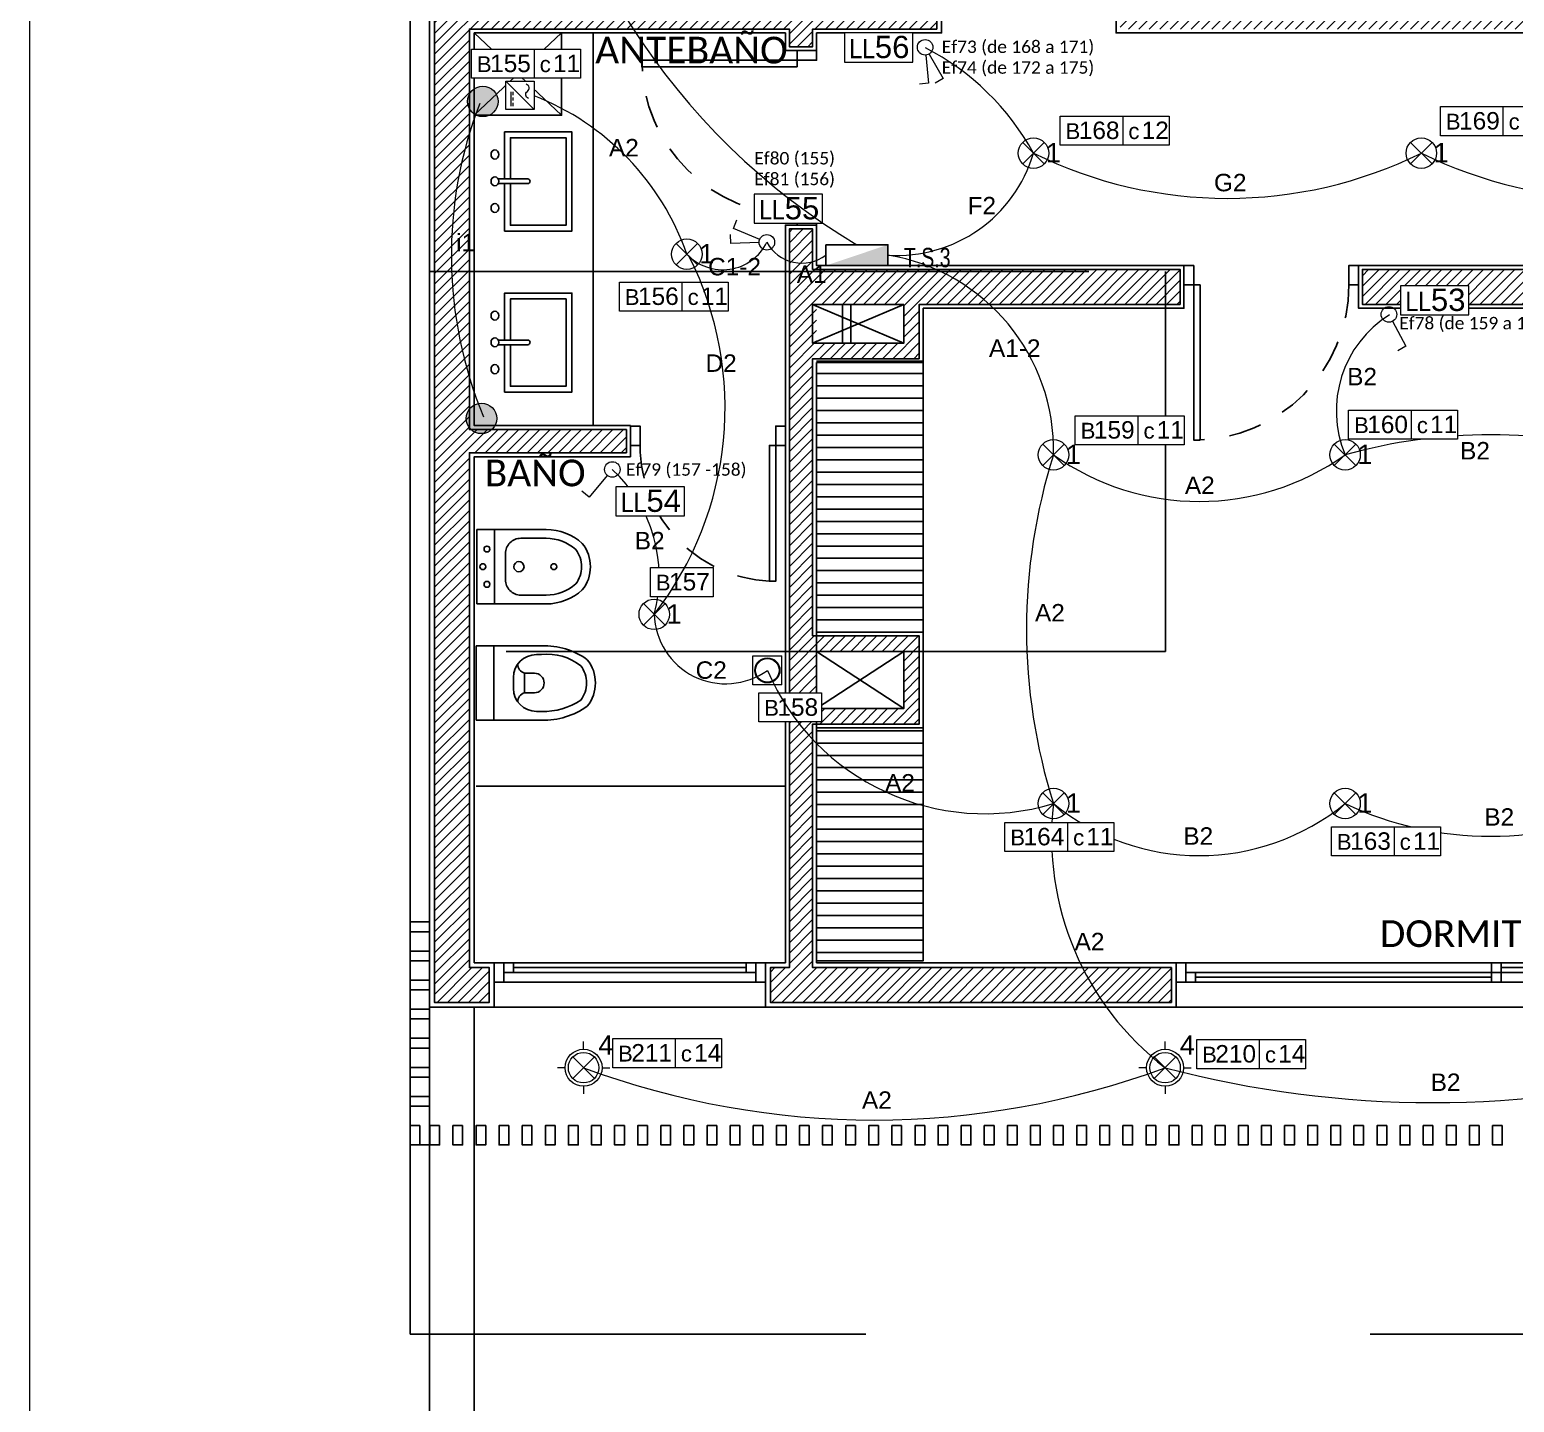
# Model space of a CAD drawing. Header units: millimetres. Extents: x 430 to 1353, y -204 to 152.
# Drawn here: x 686.67 to 694.33, y -59.63 to -52.55 of the extents above; entities that cross this region are included whole.
import ezdxf
from ezdxf.enums import TextEntityAlignment as Align

# ---------------------------------------------------------------- set-up
doc = ezdxf.new("R2010")
doc.units = ezdxf.units.MM
doc.linetypes.add('DASHED', pattern=[0.3, 0.17, -0.13])
doc.layers.get('0').update_dxf_attribs({"color": 250})
for name, color, linetype in [('AN - Texto 1-25', 252, 'Continuous'), ('AR - Carpinteria', 252, 'Continuous'), ('AR - Equipamiento Fijo', 252, 'Continuous'), ('AR - Ht', 252, 'Continuous'), ('AR - Proyeccion', 252, 'DASHED'), ('AR - Vista 05', 252, 'Continuous'), ('AR - Vista 1', 252, 'Continuous'), ('AR - Vista 4', 252, 'Continuous'), ('AR_Vista 1', 252, 'Continuous'), ('IE - Boca', 252, 'Continuous'), ('ND- ESPACIOS', 253, 'Continuous')]:
    doc.layers.add(name, color=color, linetype=linetype)
for name, color, linetype, lineweight in [('ND-Apliques', 1, 'Continuous', 15), ('ND-GLOBAL_Notas', 252, 'Continuous', 9), ('ND-IUG- Cable led', 1, 'Continuous', 13), ('ND-IUG-C11', 93, 'Continuous', 13), ('ND-IUG-C12', 40, 'Continuous', 13), ('ND-IUG-C14', 42, 'Continuous', 13), ('ND-LL_Num', 7, 'Continuous', 9), ('ND-Llaves', 92, 'Continuous', 9), ('ND-TABLEROS', 1, 'Continuous', 9), ('ND-texto', 251, 'Continuous', 15)]:
    doc.layers.add(name, color=color, linetype=linetype, lineweight=lineweight)
doc.styles.add('1', font='arial.ttf')
doc.styles.add('1.50 txt especificaciones', font='tahoma.ttf', dxfattribs={"height": 0.075})
doc.styles.add('50-TXT', font='GOTHIC.TTF', dxfattribs={"width": 0.75, "height": 0.1})
doc.styles.add('Arial', font='arial.ttf')
doc.styles.add('IMPLANTACION', font='arial.ttf', dxfattribs={"height": 0.3})
doc.styles.get("Standard").update_dxf_attribs({"font": 'arial.ttf'})

# ---------------------------------------------------------------- blocks, each defined once
blk = doc.blocks.new('Aplique_ext_caja 7x7')
for p, q in [((-0.0556, 0.0556), (0.0556, -0.0556)), ((-0.0556, -0.0556), (0.0556, 0.0556))]:
    blk.add_line(p, q)
blk.add_circle((0, 0), 0.0786)
blk = doc.blocks.new('*U472')
blk.add_blockref('Aplique_ext_caja 7x7', (0, 0))
at = {"insert": (0.0634, 0.0523), "char_height": 0.1, "attachment_point": 1, "style": 'IMPLANTACION'}
blk.add_mtext_dynamic_manual_height_columns('1', width=0.080108, gutter_width=0.5582, heights=[0], dxfattribs=at)
blk = doc.blocks.new('*U474')
blk.add_blockref('Aplique_ext_caja 7x7', (0, 0))
at = {"insert": (0.0634, 0.0523), "char_height": 0.1, "attachment_point": 1, "style": 'IMPLANTACION'}
blk.add_mtext_dynamic_manual_height_columns('1', width=0.080108, gutter_width=0.5582, heights=[0], dxfattribs=at)
blk = doc.blocks.new('*U483')
blk.add_blockref('Aplique_ext_caja 7x7', (0, 0))
at = {"insert": (0.0634, 0.0523), "char_height": 0.1, "attachment_point": 1, "style": 'IMPLANTACION'}
blk.add_mtext_dynamic_manual_height_columns('1', width=0.080108, gutter_width=0.5582, heights=[0], dxfattribs=at)
blk = doc.blocks.new('*U484')
blk.add_blockref('Aplique_ext_caja 7x7', (0, 0))
at = {"insert": (0.0634, 0.0523), "char_height": 0.1, "attachment_point": 1, "style": 'IMPLANTACION'}
blk.add_mtext_dynamic_manual_height_columns('1', width=0.080108, gutter_width=0.5582, heights=[0], dxfattribs=at)
blk = doc.blocks.new('*U450')
blk.add_blockref('Aplique_ext_caja 7x7', (0, 0))
at = {"insert": (0.0634, 0.0523), "char_height": 0.1, "attachment_point": 1, "style": 'IMPLANTACION'}
blk.add_mtext_dynamic_manual_height_columns('1', width=0.080108, gutter_width=0.5582, heights=[0], dxfattribs=at)
blk = doc.blocks.new('*U451')
blk.add_blockref('Aplique_ext_caja 7x7', (0, 0))
at = {"insert": (0.0634, 0.0523), "char_height": 0.1, "attachment_point": 1, "style": 'IMPLANTACION'}
blk.add_mtext_dynamic_manual_height_columns('1', width=0.080108, gutter_width=0.5582, heights=[0], dxfattribs=at)
blk = doc.blocks.new('Llave_1_punto')
blk.add_lwpolyline([(0.0166, 0.1064), (0.0773, 0.2395), (0.1208, 0.2197)])
blk.add_circle((0, 0.07), 0.04)
blk = doc.blocks.new('*U403')
blk.add_blockref('Aplique_ext_caja 7x7', (0, 0))
at = {"insert": (0.0634, 0.0523), "char_height": 0.1, "attachment_point": 1, "style": 'IMPLANTACION'}
blk.add_mtext_dynamic_manual_height_columns('1', width=0.080108, gutter_width=0.5582, heights=[0], dxfattribs=at)
blk = doc.blocks.new('*U405')
blk.add_blockref('Aplique_ext_caja 7x7', (0, 0))
at = {"insert": (0.0634, 0.0523), "char_height": 0.1, "attachment_point": 1, "style": 'IMPLANTACION'}
blk.add_mtext_dynamic_manual_height_columns('1', width=0.080108, gutter_width=0.5582, heights=[0], dxfattribs=at)
blk = doc.blocks.new('Apl_piso_al_cielo')
h = blk.add_hatch(color=256)
h.dxf.hatch_style = 1
h.paths.add_polyline_path([(499.2639, 165.2587, 1), (499.1066, 165.2587, 1)])
blk.add_circle((499.1853, 165.2587), 0.0786)
blk = doc.blocks.new('Fuente')
blk.add_wipeout([(0, 0.201), (0.201, 0.201), (0.201, 0), (0, 0)])
at = {"lineweight": 9}
for p, q in [((0, 0), (0.201, 0.201)), ((0.076, 0.049), (0.099, 0.049)), ((0.076, 0.035), (0.179, 0.035)), ((0.116, 0.049), (0.139, 0.049)), ((0.155, 0.049), (0.179, 0.049))]:
    blk.add_line(p, q, dxfattribs=at)
blk.add_lwpolyline([(0, 0.201), (0.201, 0.201), (0.201, 0), (0, 0)], close=True, dxfattribs=at)
blk.add_lwpolyline([(0.123, 0.161, -0.62928), (0.073, 0.153, 0.691702), (0.023, 0.144)], format="xyb", dxfattribs=at)
blk = doc.blocks.new('Extracttor_de_aire')
for p, q in [((0, 0), (0, 0.15)), ((0, 0.15), (0.15, 0.15)), ((0.15, 0), (0.15, 0.15)), ((0.15, 0), (0, 0))]:
    blk.add_line(p, q)
for radius in [0.0649, 0.0607]:
    blk.add_circle((0.075, 0.075), radius)
blk = doc.blocks.new('N_Boca')
at = {"ltscale": 0.5}
blk.add_wipeout([(0, 0.15), (0.324, 0.15), (0.324, 0), (0, 0)], dxfattribs=at)
blk.add_lwpolyline([(0, 0.15), (0.324, 0.15), (0.324, 0), (0, 0)], close=True, dxfattribs=at)
at = {"ltscale": 0.5, "insert": (0.0277, 0.1135), "char_height": 0.0816, "attachment_point": 1, "style": '1'}
blk.add_mtext_dynamic_manual_height_columns('B', width=0.06653, gutter_width=2.041, heights=[0], dxfattribs=at)
at = {"ltscale": 0.5, "style": '1'}
blk.add_attdef('BOCA', (0.0961, 0.0319), '', height=0.09, dxfattribs=at)
blk = doc.blocks.new('Llave_2_puntos')
for points in [[(0, 0.11), (0, 0.2563), (0.0478, 0.2563)], [(0.0166, 0.1064), (0.0773, 0.2395), (0.1208, 0.2197)]]:
    blk.add_lwpolyline(points)
blk.add_circle((0, 0.07), 0.04)
blk = doc.blocks.new('N_Llave')
at = {"ltscale": 0.5}
blk.add_wipeout([(0, 0), (0.3527, 0), (0.3527, 0.15), (0, 0.15)], dxfattribs=at)
blk.add_wipeout([(0, 0), (0.3527, 0), (0.3527, 0.15), (0, 0.15)], dxfattribs=at)
blk.add_lwpolyline([(0, 0), (0.3527, 0), (0.3527, 0.15), (0, 0.15)], close=True, dxfattribs=at)
at = {"ltscale": 0.5, "insert": (0.0235, 0.0196), "char_height": 0.1, "attachment_point": 7, "style": '1.50 txt especificaciones'}
blk.add_mtext_dynamic_manual_height_columns('LL', width=0.024788, gutter_width=0.2779, heights=[0], dxfattribs=at)
at = {"ltscale": 0.5, "style": '1'}
blk.add_attdef('00', text='', height=1, dxfattribs=at).set_placement((0.1573, 0.0205), (0.3358, 0.0205), align=Align.ALIGNED)
blk = doc.blocks.new('BIDE2-VS')
for p, q in [((-0.19, 0), (0.19, 0)), ((-0.19, -0.3541), (-0.19, 0)), ((0.19, -0.3541), (0.19, 0)), ((-0.19, -0.09), (0, -0.09)), ((-0.0669, -0.146), (0, -0.146)), ((0.19, -0.09), (0, -0.09)), ((0.0669, -0.146), (0, -0.146)), ((-0.145, -0.3541), (-0.145, -0.2242)), ((0.145, -0.3541), (0.145, -0.2242)), ((-0.145, -0.3541), (-0.145, -0.3273))]:
    blk.add_line(p, q)
for centre, radius in [((-0.09, -0.0515), 0.015), ((0.09, -0.0515), 0.015), ((0, -0.215), 0.026)]:
    blk.add_circle(centre, radius)
for centre, radius, start, end in [((0, -0.0302), 0.015, 90, 270), ((0, -0.0302), 0.015, 270, 90), ((-0.0669, -0.2242), 0.0781, 89.99997, 179.99998), ((0.0669, -0.2242), 0.0781, 0.00002, 90.00003), ((0.0839, -0.3541), 0.2739, 179.99999, 222.22556), ((0.0839, -0.3541), 0.2289, 179.99999, 221.31589), ((0, -0.3927), 0.015, 90, 270), ((0, -0.3927), 0.015, 270, 90), ((-0.0839, -0.3541), 0.2289, 318.68411, 0.00001), ((-0.0839, -0.3541), 0.2739, 317.77444, 0.00001), ((0, -0.39), 0.145, 232.61896, 270), ((0, -0.39), 0.145, 270, 307.38104), ((0, -0.39), 0.19, 231.24686, 270), ((0, -0.39), 0.19, 270, 308.75314)]:
    blk.add_arc(centre, radius, start, end)
blk = doc.blocks.new('INOD3-VS')
for p, q in [((-0.19, 0), (0.19, 0)), ((-0.19, -0.3341), (-0.19, 0)), ((0.19, -0.3341), (0.19, 0)), ((-0.19, -0.09), (0, -0.09)), ((0.19, -0.09), (0, -0.09)), ((-0.0277, -0.19), (0, -0.19)), ((0.0277, -0.19), (0, -0.19)), ((-0.05, -0.2972), (-0.05, -0.2472)), ((-0.05, -0.2472), (0, -0.2472)), ((0.05, -0.2472), (0, -0.2472)), ((0.05, -0.2972), (0.05, -0.2472)), ((-0.145, -0.3341), (-0.145, -0.3073)), ((0.145, -0.3341), (0.145, -0.3073))]:
    blk.add_line(p, q)
for centre, radius, start, end in [((-0.0277, -0.3073), 0.1173, 90, 179.99998), ((-0.0948, -0.2591), 0.0464, 14.88512, 92.9268), ((0.0277, -0.3073), 0.1173, 0.00002, 90), ((0.0948, -0.2591), 0.0464, 87.0732, 165.11488), ((0, -0.2972), 0.05, 179.99997, 270), ((0, -0.2972), 0.05, 270, 0.00003), ((0.1948, -0.3441), 0.3849, 178.52085, 215.40847), ((0.1977, -0.3446), 0.3429, 178.2465, 213.55057), ((-0.1274, -0.3646), 0.2741, 321.81013, 6.3928), ((-0.1924, -0.3448), 0.3826, 324.47335, 1.59733), ((0, -0.4189), 0.19, 231.24686, 270), ((0, -0.4189), 0.145, 232.61896, 270), ((0, -0.4189), 0.145, 270, 307.38104), ((0, -0.4189), 0.19, 270, 308.75314)]:
    blk.add_arc(centre, radius, start, end)
blk = doc.blocks.new('bacha')
for p, q in [((519.8093, 72.6797), (519.8093, 72.8317)), ((519.8333, 72.6797), (519.8333, 72.8317))]:
    blk.add_line(p, q)
for points in [[(519.8093, 72.7107), (519.5647, 72.7107), (519.5647, 73.0584), (520.0757, 73.0584), (520.0757, 72.7107), (519.8333, 72.7107)], [(519.8093, 72.7407), (519.5947, 72.7407), (519.5947, 73.0284), (520.0457, 73.0284), (520.0457, 72.7407), (519.8333, 72.7407)]]:
    blk.add_lwpolyline(points)
blk.add_arc((519.8213, 72.8305), 0.0121, 5.54641, 174.45359)
at = {"extrusion": (0, 0, -1)}
for centre in [(519.6832, 72.6611), (519.8213, 72.6611), (519.9593, 72.6611)]:
    blk.add_ellipse(centre, major_axis=(0.0235, 0), ratio=0.85, start_param=3.141593, end_param=9.424778, dxfattribs=at)
blk = doc.blocks.new('*U491')
blk.add_lwpolyline([(0.05, 0.1), (0.05, 0.9), (0.0833, 0.9), (0.0833, 0.1)], close=True)
for points in [[(0, 0), (0.05, 0), (0.05, 0.1), (0, 0.1)], [(0.9, 0), (0.85, 0), (0.85, 0.1), (0.9, 0.1)]]:
    blk.add_lwpolyline(points)
at = {"color": 8, "linetype": 'DASHED'}
blk.add_arc((0.05, 0.1), 0.8, 360, 90, dxfattribs=at)
blk = doc.blocks.new('*U492')
blk.add_lwpolyline([(0.05, 0.1), (0.05, 0.8), (0.0833, 0.8), (0.0833, 0.1)], close=True)
for points in [[(0, 0), (0.05, 0), (0.05, 0.1), (0, 0.1)], [(0.8, 0), (0.75, 0), (0.75, 0.1), (0.8, 0.1)]]:
    blk.add_lwpolyline(points)
at = {"color": 8, "linetype": 'DASHED'}
blk.add_arc((0.05, 0.1), 0.7, 360, 90, dxfattribs=at)
blk = doc.blocks.new('Tab-sec')
at = {"color": 0}
blk.add_lwpolyline([(-0.316, 0.252), (-0.316, 0.036), (0.326, 0.036), (0.326, 0.252), (-0.316, 0.252)], dxfattribs=at)
blk.add_solid([(0.326, 0.252), (0.326, 0.036), (-0.316, 0.036)], dxfattribs=at)
blk = doc.blocks.new('*U494')
at = {"color": 8}
for p, q in [((1.625, 0.025), (0.1, 0.025)), ((1.675, 0.075), (3.2, 0.075))]:
    blk.add_line(p, q, dxfattribs=at)
at = {"layer": 'AR - Carpinteria'}
for p, q in [((0.05, 0.1), (3.25, 0.1)), ((0.05, 0), (3.25, 0)), ((0.1, 0.05), (1.625, 0.05)), ((3.2, 0.05), (1.675, 0.05))]:
    blk.add_line(p, q, dxfattribs=at)
for points in [[(0, 0), (0.05, 0), (0.05, 0.1), (0, 0.1)], [(1.675, 0.1), (1.625, 0.1), (1.625, 0.05), (1.675, 0.05)], [(3.25, 0.1), (3.2, 0.1), (3.2, 0.05), (3.25, 0.05)], [(3.25, 0), (3.3, 0), (3.3, 0.1), (3.25, 0.1)], [(0.05, 0), (0.1, 0), (0.1, 0.05), (0.05, 0.05)], [(1.625, 0), (1.675, 0), (1.675, 0.05), (1.625, 0.05)]]:
    blk.add_lwpolyline(points, close=True, dxfattribs=at)
blk = doc.blocks.new('*U295')
at = {"color": 8}
blk.add_line((1.3, 0.025), (0.1, 0.025), dxfattribs=at)
at = {"layer": 'AR - Carpinteria'}
for p, q in [((0.05, 0.1), (1.35, 0.1)), ((0.05, 0), (1.35, 0)), ((0.1, 0.05), (1.3, 0.05))]:
    blk.add_line(p, q, dxfattribs=at)
for points in [[(0, 0), (0.05, 0), (0.05, 0.1), (0, 0.1)], [(1.35, 0), (1.4, 0), (1.4, 0.1), (1.35, 0.1)], [(0.05, 0), (0.1, 0), (0.1, 0.05), (0.05, 0.05)], [(1.35, 0), (1.3, 0), (1.3, 0.05), (1.35, 0.05)]]:
    blk.add_lwpolyline(points, close=True, dxfattribs=at)
blk = doc.blocks.new('planta alta')
at = {"layer": 'AR - Equipamiento Fijo', "transparency": 33554585}
h = blk.add_hatch(dxfattribs=at)
h.set_pattern_fill('ANSI31', color=256, scale=0.02, angle=315)
h.set_pattern_definition([(0, (-387.78641, -52.542135), (1e-17, 0.0635), [])])
h.paths.add_polyline_path([(1.995, 9.135), (2.545, 9.135), (2.545, 10.535), (1.995, 10.535)])
h.paths.add_polyline_path([(2.545, 8.6404), (1.995, 8.6404), (1.995, 7.44), (2.545, 7.44)])
at = {"layer": 'AN - Texto 1-25'}
for p, q in [((2.1287, 10.825), (2.1287, 10.625)), ((2.1723, 10.825), (2.1723, 10.625))]:
    blk.add_line(p, q, dxfattribs=at)
at = {"layer": 'AR - Carpinteria'}
for p, q in [((0.23, 12.225), (0.68, 11.8004)), ((0.68, 12.225), (0.23, 11.8004)), ((1.975, 10.825), (2.445, 10.625)), ((2.445, 10.825), (1.975, 10.625)), ((0.3325, 7.2), (1.74, 7.2)), ((7.15, 7.2), (3.85, 7.2))]:
    blk.add_line(p, q, dxfattribs=at)
at = {"layer": 'AR - Equipamiento Fijo'}
for p, q in [((0.8435, 10.1996), (0.8435, 12.225)), ((0.24, 8.34), (1.835, 8.34))]:
    blk.add_line(p, q, dxfattribs=at)
at = {"layer": 'AR - Equipamiento Fijo', "ltscale": 0.5}
blk.add_lwpolyline([(1.995, 10.525), (2.545, 10.525), (2.545, 7.44), (1.995, 7.44)], close=True, dxfattribs=at)
at = {"layer": 'AR - Proyeccion', "ltscale": 20}
blk.add_lwpolyline([(14.25, 5.515), (-0.1, 5.515), (-0.1, 17.28), (23.73, 17.28), (23.73, 6.35), (14.765, 6.35)], dxfattribs=at)
blk.add_lwpolyline([(0, 10.995), (3.795, 10.995), (3.795, 9.035), (0, 9.035)], close=True, dxfattribs=at)
at = {"layer": 'AR - Vista 05'}
for points in [[(0.235, 7.2), (0, 7.2), (0, 16.43)], [(2.64, 12.445), (2.64, 12.225), (1.995, 12.225), (1.995, 12.134), (1.835, 12.134), (1.835, 12.225), (0.8435, 12.225), (0.8435, 12.225), (0.23, 12.225), (0.23, 10.1996), (1.035, 10.1996), (1.035, 10.0396), (0.23, 10.0396), (0.23, 7.43), (0.3325, 7.43), (0.3325, 7.2), (0.235, 7.2)]]:
    blk.add_lwpolyline(points, dxfattribs=at)
for points in [[(7.49, 12.225), (3.54, 12.225), (3.54, 12.445), (5.4525, 12.445), (5.4525, 16.2), (3.9525, 16.2), (3.9525, 13.355), (3.8525, 13.355), (3.8525, 16.2), (3.58, 16.2), (3.58, 16.43), (7.48, 16.43), (7.48, 16.2), (7.2125, 16.2), (7.2125, 13.355), (7.1125, 13.355), (7.1125, 16.2), (5.6125, 16.2), (5.6125, 12.445), (7.49, 12.445)], [(1.995, 9.135), (1.995, 10.525), (2.545, 10.525), (2.545, 10.805), (3.89, 10.805), (3.89, 11.025), (1.995, 11.025), (1.995, 11.234), (1.835, 11.234), (1.835, 10.0396), (1.835, 7.43), (1.7325, 7.43), (1.7325, 7.2), (3.85, 7.2), (3.85, 7.43), (1.995, 7.43), (1.995, 8.6404), (2.545, 8.6404), (2.545, 9.135)], [(7.5, 7.43), (7.36, 7.43), (7.36, 11.025), (4.79, 11.025), (4.79, 10.805), (7.2, 10.805), (7.2, 7.43), (7.15, 7.43), (7.15, 7.2), (7.19, 7.2), (7.5, 7.2)]]:
    blk.add_lwpolyline(points, close=True, dxfattribs=at)
at = {"layer": 'AR - Vista 1'}
for p, q in [((1.995, 9.035), (2.445, 8.7404)), ((2.445, 9.035), (1.995, 8.7404))]:
    blk.add_line(p, q, dxfattribs=at)
blk.add_lwpolyline([(-0.1, 6.49), (-0.1, 17.28), (5.425, 17.28)], dxfattribs=at)
for points in [[(-0.1, 7.59), (-0.1, 7.64), (0, 7.64), (0, 7.59)], [(-0.1, 7.44), (-0.1, 7.49), (0, 7.49), (0, 7.44)], [(-0.1, 7.29), (-0.1, 7.34), (0, 7.34), (0, 7.29)], [(-0.1, 7.14), (-0.1, 7.19), (0, 7.19), (0, 7.14)], [(-0.1, 6.99), (-0.1, 7.04), (0, 7.04), (0, 6.99)], [(-0.1, 6.84), (-0.1, 6.89), (0, 6.89), (0, 6.84)], [(-0.1, 6.69), (-0.1, 6.74), (0, 6.74), (0, 6.69)], [(-0.05, 6.59), (-0.1, 6.59), (-0.1, 6.49), (-0.05, 6.49)], [(0.051, 6.59), (0.001, 6.59), (0.001, 6.49), (0.051, 6.49)], [(0.1702, 6.59), (0.1202, 6.59), (0.1202, 6.49), (0.1702, 6.49)], [(0.2893, 6.59), (0.2393, 6.59), (0.2393, 6.49), (0.2893, 6.49)], [(0.4085, 6.59), (0.3585, 6.59), (0.3585, 6.49), (0.4085, 6.49)], [(0.5276, 6.59), (0.4776, 6.59), (0.4776, 6.49), (0.5276, 6.49)], [(0.6467, 6.59), (0.5967, 6.59), (0.5967, 6.49), (0.6467, 6.49)], [(0.7659, 6.59), (0.7159, 6.59), (0.7159, 6.49), (0.7659, 6.49)], [(0.885, 6.59), (0.835, 6.59), (0.835, 6.49), (0.885, 6.49)], [(1.0041, 6.59), (0.9541, 6.59), (0.9541, 6.49), (1.0041, 6.49)], [(1.1233, 6.59), (1.0733, 6.59), (1.0733, 6.49), (1.1233, 6.49)], [(1.2424, 6.59), (1.1924, 6.59), (1.1924, 6.49), (1.2424, 6.49)], [(1.3615, 6.59), (1.3115, 6.59), (1.3115, 6.49), (1.3615, 6.49)], [(1.4807, 6.59), (1.4307, 6.59), (1.4307, 6.49), (1.4807, 6.49)], [(1.5998, 6.59), (1.5498, 6.59), (1.5498, 6.49), (1.5998, 6.49)], [(1.7189, 6.59), (1.6689, 6.59), (1.6689, 6.49), (1.7189, 6.49)], [(1.8381, 6.59), (1.7881, 6.59), (1.7881, 6.49), (1.8381, 6.49)], [(1.9572, 6.59), (1.9072, 6.59), (1.9072, 6.49), (1.9572, 6.49)], [(2.0763, 6.59), (2.0263, 6.59), (2.0263, 6.49), (2.0763, 6.49)], [(2.1955, 6.59), (2.1455, 6.59), (2.1455, 6.49), (2.1955, 6.49)], [(2.3146, 6.59), (2.2646, 6.59), (2.2646, 6.49), (2.3146, 6.49)], [(2.4337, 6.59), (2.3837, 6.59), (2.3837, 6.49), (2.4337, 6.49)], [(2.5529, 6.59), (2.5029, 6.59), (2.5029, 6.49), (2.5529, 6.49)], [(2.672, 6.59), (2.622, 6.59), (2.622, 6.49), (2.672, 6.49)], [(2.7911, 6.59), (2.7411, 6.59), (2.7411, 6.49), (2.7911, 6.49)], [(2.9103, 6.59), (2.8603, 6.59), (2.8603, 6.49), (2.9103, 6.49)], [(3.0294, 6.59), (2.9794, 6.59), (2.9794, 6.49), (3.0294, 6.49)], [(3.1486, 6.59), (3.0986, 6.59), (3.0986, 6.49), (3.1486, 6.49)], [(3.2677, 6.59), (3.2177, 6.59), (3.2177, 6.49), (3.2677, 6.49)], [(3.3868, 6.59), (3.3368, 6.59), (3.3368, 6.49), (3.3868, 6.49)], [(3.506, 6.59), (3.456, 6.59), (3.456, 6.49), (3.506, 6.49)], [(3.6251, 6.59), (3.5751, 6.59), (3.5751, 6.49), (3.6251, 6.49)], [(3.7442, 6.59), (3.6942, 6.59), (3.6942, 6.49), (3.7442, 6.49)], [(3.8634, 6.59), (3.8134, 6.59), (3.8134, 6.49), (3.8634, 6.49)], [(3.9825, 6.59), (3.9325, 6.59), (3.9325, 6.49), (3.9825, 6.49)], [(4.1016, 6.59), (4.0516, 6.59), (4.0516, 6.49), (4.1016, 6.49)], [(4.2208, 6.59), (4.1708, 6.59), (4.1708, 6.49), (4.2208, 6.49)], [(4.3399, 6.59), (4.2899, 6.59), (4.2899, 6.49), (4.3399, 6.49)], [(4.459, 6.59), (4.409, 6.59), (4.409, 6.49), (4.459, 6.49)], [(4.5782, 6.59), (4.5282, 6.59), (4.5282, 6.49), (4.5782, 6.49)], [(4.6973, 6.59), (4.6473, 6.59), (4.6473, 6.49), (4.6973, 6.49)], [(4.8164, 6.59), (4.7664, 6.59), (4.7664, 6.49), (4.8164, 6.49)], [(4.9356, 6.59), (4.8856, 6.59), (4.8856, 6.49), (4.9356, 6.49)], [(5.0547, 6.59), (5.0047, 6.59), (5.0047, 6.49), (5.0547, 6.49)], [(5.1738, 6.59), (5.1238, 6.59), (5.1238, 6.49), (5.1738, 6.49)], [(5.293, 6.59), (5.243, 6.59), (5.243, 6.49), (5.293, 6.49)], [(5.4121, 6.59), (5.3621, 6.59), (5.3621, 6.49), (5.4121, 6.49)], [(5.5312, 6.59), (5.4812, 6.59), (5.4812, 6.49), (5.5312, 6.49)]]:
    blk.add_lwpolyline(points, close=True, dxfattribs=at)
at = {"layer": 'AR - Vista 4'}
blk.add_line((0.24, 7.44), (0.24, 7.44), dxfattribs=at)
for points in [[(0.235, 7.225), (0.025, 7.225), (0.025, 16.405), (0.24, 16.405), (0.255, 16.405), (0.255, 16.225), (0.205, 16.225), (0.205, 12.425), (1.995, 12.425), (2.615, 12.425), (2.615, 12.245), (1.975, 12.245), (1.975, 12.154), (1.855, 12.154), (1.855, 12.245), (0.205, 12.245), (0.205, 10.1796), (1.015, 10.1796), (1.015, 10.0596), (0.205, 10.0596), (0.205, 7.405), (0.3075, 7.405), (0.3075, 7.225)], [(0.23, 11.8004), (0.68, 11.8004), (0.68, 12.225), (0.23, 12.225)], [(1.975, 9.115), (1.975, 10.545), (2.525, 10.545), (2.525, 10.825), (3.87, 10.825), (3.87, 11.005), (1.975, 11.005), (1.975, 11.214), (1.855, 11.214), (1.855, 10.0396), (1.855, 7.405), (1.7575, 7.405), (1.7575, 7.225), (3.825, 7.225), (3.825, 7.405), (1.975, 7.405), (1.975, 8.6604), (2.525, 8.6604), (2.525, 9.115)], [(7.475, 7.405), (7.34, 7.405), (7.34, 11.005), (4.81, 11.005), (4.81, 10.825), (7.22, 10.825), (7.22, 7.405), (7.175, 7.405), (7.175, 7.225), (7.475, 7.225)], [(2.445, 10.825), (2.445, 10.625), (1.975, 10.625), (1.975, 10.825)], [(1.995, 8.7404), (1.995, 9.035), (2.445, 9.035), (2.445, 8.7404)]]:
    blk.add_lwpolyline(points, close=True, dxfattribs=at)
at = {"layer": 'AR_Vista 1'}
blk.add_line((-0.1, 6.49), (0, 6.49), dxfattribs=at)
for points in [[(7.43, 7.2), (7.43, 0), (0, 0), (0, 7.2)], [(7.2, 7.2), (7.2, 0.23), (0.23, 0.23), (0.23, 7.2)]]:
    blk.add_lwpolyline(points, dxfattribs=at)
at = {"layer": 'AR - Carpinteria'}
for p, xscale, rotation in [((1.995, 12.134), -1.000000000000018, 90), ((3.89, 11.025), -1, 180)]:
    blk.add_blockref('*U491', p, dxfattribs=dict(at, xscale=xscale, rotation=rotation))
at = {"layer": 'AR - Carpinteria', "rotation": 180}
for name, p in [('*U492', (1.835, 10.1976)), ('*U295', (1.7325, 7.43)), ('*U494', (7.15, 7.43))]:
    blk.add_blockref(name, p, dxfattribs=at)
at = {"layer": 'AR - Equipamiento Fijo', "xscale": -1, "rotation": 270}
for p in [(-72.3246, -508.3614), (-72.3246, -509.1921)]:
    blk.add_blockref('bacha', p, dxfattribs=at)
at = {"layer": 'AR - Equipamiento Fijo', "xscale": 1.010000000000029, "yscale": 1.010000000000029, "zscale": 1.010000000000029, "rotation": 90}
for name, p in [('BIDE2-VS', (0.2435, 9.4723)), ('INOD3-VS', (0.24, 8.8726))]:
    blk.add_blockref(name, p, dxfattribs=at)
at = {"layer": 'IE - Boca', "xscale": 0.4985690145627473, "yscale": 0.4985690145627473, "zscale": 0.4985690145627473}
blk.add_blockref('Tab-sec', (2.2007, 11.007), dxfattribs=at)
blk = doc.blocks.new('Aplique para techo exterior')
for p, q in [((0, 0.0953), (0, 0.135)), ((-0.0953, 0), (-0.135, 0)), ((-0.0556, -0.0556), (0.0556, 0.0556)), ((-0.0556, 0.0556), (0.0556, -0.0556)), ((0.0953, 0), (0.135, -0.0001)), ((0, -0.0953), (-0.0001, -0.135))]:
    blk.add_line(p, q)
for radius in [0.0953, 0.0786]:
    blk.add_circle((0, 0), radius)
at = {"insert": (0.0757, 0.1665), "char_height": 0.1, "attachment_point": 1, "style": 'IMPLANTACION'}
blk.add_mtext_dynamic_manual_height_columns('4', width=0.072412, gutter_width=1.5, heights=[0], dxfattribs=at)
blk = doc.blocks.new('Circuito')
at = {"ltscale": 0.5}
blk.add_wipeout([(0, 0.15), (0.2376, 0.15), (0.2376, 0), (0, 0)], dxfattribs=at)
blk.add_lwpolyline([(0, 0.15), (0.2376, 0.15), (0.2376, 0), (0, 0)], close=True, dxfattribs=at)
at = {"ltscale": 0.5, "insert": (0.0277, 0.1135), "char_height": 0.0816, "attachment_point": 1, "style": '1'}
blk.add_mtext_dynamic_manual_height_columns('c', width=0.06653, gutter_width=2.041, heights=[0], dxfattribs=at)
at = {"ltscale": 0.5, "style": '1'}
blk.add_attdef('BOCA', (0.0961, 0.0319), '', height=0.09, dxfattribs=at)

msp = doc.modelspace()

# ---------------------------------------------------------------- hatches: boundary and pattern name
at = {"layer": 'AR - Ht', "transparency": 33554610}
h = msp.add_hatch(dxfattribs=at)
h.set_pattern_fill('ANSI31', color=256, scale=0.012)
h.set_pattern_definition([(45, (27.48564, -116.5651), (-0.0269407684, 0.0269407684), [])])
h.paths.add_polyline_path([(688.9424, -48.563), (688.9924, -48.563), (688.9924, -48.383), (688.9774, -48.383), (688.7624, -48.383), (688.7624, -57.563), (688.9724, -57.563), (689.0449, -57.563), (689.0449, -57.383), (688.9424, -57.383), (688.9424, -54.7283), (689.7524, -54.7283), (689.7524, -54.6083), (688.9424, -54.6083), (688.9424, -52.543), (690.5924, -52.543), (690.5924, -52.634), (690.7124, -52.634), (690.7124, -52.543), (691.3524, -52.543), (691.3524, -52.363), (690.7324, -52.363), (688.9424, -52.363)])
h.paths.add_polyline_path([(696.1974, -48.383), (692.3424, -48.383), (692.3424, -48.563), (692.6099, -48.563), (692.6099, -51.413), (692.6699, -51.413), (692.6699, -48.563), (694.2099, -48.563), (694.2099, -52.363), (692.2974, -52.363), (692.2974, -52.543), (696.2074, -52.543), (696.2074, -52.363), (694.3299, -52.363), (694.3299, -48.563), (695.8699, -48.563), (695.8699, -51.413), (695.9299, -51.413), (695.9299, -48.563), (696.1974, -48.563)])
h.paths.add_polyline_path([(699.7124, -48.563), (699.7574, -48.563), (699.7574, -48.383), (699.5474, -48.383), (699.5474, -48.563), (699.5924, -48.563), (699.5924, -52.363), (697.0474, -52.363), (697.0474, -52.543), (699.7124, -52.543)])
h.paths.add_polyline_path([(696.0774, -53.783), (693.5474, -53.783), (693.5474, -53.963), (695.9574, -53.963), (695.9574, -57.383), (695.9124, -57.383), (695.9124, -57.563), (696.2124, -57.563), (696.2124, -57.383), (696.0774, -57.383)])
h.paths.add_polyline_path([(692.6074, -53.783), (690.7124, -53.783), (690.7124, -53.574), (690.5924, -53.574), (690.5924, -54.7483), (690.5924, -57.383), (690.4949, -57.383), (690.4949, -57.563), (692.5624, -57.563), (692.5624, -57.383), (690.7124, -57.383), (690.7124, -56.1276), (691.2624, -56.1276), (691.2624, -55.673), (690.7124, -55.673), (690.7124, -54.243), (691.2624, -54.243), (691.2624, -53.963), (692.6074, -53.963)])
h.paths.add_polyline_path([(691.1824, -53.963), (691.1824, -54.163), (690.7324, -54.163), (690.7324, -53.963)], flags=16)
h.paths.add_polyline_path([(691.1824, -55.753), (691.1824, -56.0476), (690.7324, -56.0476), (690.7324, -55.753)], flags=16)
h.paths.add_polyline_path([(702.0348, -53.783), (700.1155, -53.783), (698.5074, -53.783), (698.5074, -57.383), (698.4624, -57.383), (698.4624, -57.563), (703.0274, -57.563), (703.0274, -59.3729), (703.4774, -59.3729), (703.4774, -57.568), (703.4974, -57.568), (703.4974, -57.383), (698.6274, -57.383), (698.6274, -53.963), (700.7674, -53.963), (700.7674, -56.4206), (700.8274, -56.4206), (700.8274, -53.963), (702.0348, -53.963)])
h.paths.add_polyline_path([(707.9124, -53.783), (706.9124, -53.783), (706.9124, -53.703), (706.7924, -53.703), (706.7924, -53.783), (702.9748, -53.783), (702.9748, -53.963), (704.9924, -53.963), (704.9924, -57.378), (704.9474, -57.378), (704.9474, -57.568), (705.1574, -57.568), (705.1574, -57.378), (705.1124, -57.378), (705.1124, -55.733), (706.7924, -55.733), (706.7924, -56.488), (706.9124, -56.488), (706.9124, -54.853), (706.7924, -54.853), (706.7924, -55.283), (706.2119, -55.283), (706.2119, -55.613), (705.1124, -55.613), (705.1124, -53.963), (706.7924, -53.963), (706.7924, -54.013), (706.9124, -54.013), (706.9124, -53.963), (707.9124, -53.963)])
h.paths.add_polyline_path([(706.2924, -55.363), (706.7924, -55.363), (706.7924, -55.613), (706.2924, -55.613)], flags=16)
h.paths.add_polyline_path([(706.9574, -57.383), (706.9124, -57.383), (706.9124, -57.328), (706.7924, -57.328), (706.7924, -57.3805), (706.2074, -57.3805), (706.2074, -57.563), (706.9574, -57.563)], flags=17)
h.paths.add_polyline_path([(712.3424, -48.383), (710.3074, -48.383), (710.3074, -48.563), (712.1624, -48.563), (712.1624, -53.783), (709.1574, -53.783), (709.1574, -53.963), (712.1624, -53.963), (712.1624, -57.383), (708.4074, -57.383), (708.4074, -57.563), (712.3424, -57.563)])
h.paths.add_polyline_path([(706.9624, -48.378), (706.6424, -48.378), (706.6424, -48.568), (706.7924, -48.568), (706.7924, -52.763), (706.9124, -52.763), (706.9124, -52.673), (706.9124, -48.568), (706.9624, -48.568)])

# ---------------------------------------------------------------- linework, layer by layer
at = {"layer": 'ND-GLOBAL_Notas'}
msp.add_lwpolyline([(686.6749, -28.8548), (714.3393, -28.8548), (714.3393, -70.17), (686.6749, -70.17)], close=True, dxfattribs=at)
at = {"layer": 'ND-IUG- Cable led', "lineweight": 9}
msp.add_arc((691.0144, -53.7103), 2.1652, 158.79356, 202.62392, dxfattribs=at)
at = {"layer": 'ND-IUG-C11'}
for centre, radius, start, end in [((691.1478, -52.9777), 0.7329, 266.32209, 343.73523), ((690.6571, -53.5445), 0.2059, 208.5696, 306.89524), ((693.9977, -54.5123), 0.5851, 122.05054, 202.76547), ((694.21, -57.4363), 2.8004, 74.42661, 105.57339), ((692.7063, -53.6849), 1.2945, 234.49304, 305.50696), ((689.1673, -55.3675), 0.7538, 345.0776, 47.20983), ((690.264, -55.5511), 0.3685, 181.62614, 305.70755), ((692.7063, -55.6184), 1.1872, 230.70791, 309.29209), ((694.21, -54.9482), 1.758, 244.68034, 295.31966)]:
    msp.add_arc(centre, radius, start, end, dxfattribs=at)
at = {"layer": 'ND-IUG-C11', "lineweight": 9}
msp.add_arc((690.2491, -53.5311), 0.2533, 223.01141, 333.79854, dxfattribs=at)
at = {"layer": 'ND-IUG-C12', "lineweight": 9}
for centre, radius, start, end in [((690.681, -53.8266), 1.3357, 28.80763, 62.67808), ((692.8514, -51.1548), 2.2613, 243.75441, 296.24559), ((694.8514, -51.1548), 2.2613, 243.75441, 296.24559)]:
    msp.add_arc(centre, radius, start, end, dxfattribs=at)
at = {"layer": 'ND-IUG-C14'}
for centre, radius, start, end in [((690.9362, -54.7143), 1.0186, 358.62721, 80.70342), ((694.793, -55.638), 2.9776, 162.42114, 197.57886), ((693.448, -56.7091), 1.5034, 173.43803, 232.35603), ((691.0304, -53.8667), 4.3025, 249.60783, 290.39542), ((693.9109, -52.6879), 5.3914, 255.15722, 284.83924)]:
    msp.add_arc(centre, radius, start, end, dxfattribs=at)

# ---------------------------------------------------------------- block references
at = {"layer": 'AR - Vista 05'}
msp.add_blockref('planta alta', (688.7374, -64.788), dxfattribs=at)
at = {"layer": 'ND-Apliques'}
for name, p in [('Apl_piso_al_cielo', (189.8264, -218.1749)), ('*U483', (691.8514, -53.183)), ('*U484', (693.8514, -53.183)), ('*U450', (690.0639, -53.7039)), ('Apl_piso_al_cielo', (189.8193, -219.8097)), ('*U472', (691.9545, -54.7387)), ('*U474', (693.4581, -54.7387)), ('*U451', (689.8957, -55.5616)), ('Extracttor_de_aire', (690.4041, -55.9253)), ('*U403', (691.9545, -56.5373)), ('*U405', (693.4581, -56.5373)), ('Aplique para techo exterior', (689.5312, -57.8995)), ('Aplique para techo exterior', (692.5298, -57.8995))]:
    msp.add_blockref(name, p, dxfattribs=at)
at = {"layer": 'ND-Llaves'}
for name, p, rotation in [('Llave_2_puntos', (691.2575, -52.5765), 210.0128353836811), ('Llave_2_puntos', (690.5463, -53.6403), 92.12342584282396), ('Llave_1_punto', (693.6286, -53.9722), 232.5307984998476), ('Llave_1_punto', (689.6983, -54.7469), 164.3222961459347)]:
    msp.add_blockref(name, p, dxfattribs=dict(at, rotation=rotation))

# ---------------------------------------------------------------- texts
at = {"layer": 'ND- ESPACIOS', "char_height": 0.15, "attachment_point": 1, "rotation": 0.00461}
for s, insert in [('{\\fCalibri|b0|i0|c0|p34;\\H0.91667x;ANTEBAÑO}', (689.5909, -52.583)), ('{\\fCalibri|b0|i0|c0|p34;\\H0.91667x;BAÑO}', (689.0208, -54.7636)), ('{\\fCalibri|b0|i0|c0|p34;\\H0.91667x;DORMITORIO HUESPEDES}', (693.6368, -57.1395))]:
    msp.add_mtext_dynamic_manual_height_columns(s, width=2.449115, gutter_width=10.1758, heights=[0.3575], dxfattribs=dict(at, insert=insert))
at = {"layer": 'ND-LL_Num', "char_height": 0.07, "attachment_point": 1, "rotation": 0.00461}
for s, width, insert in [('{\\fCalibri|b0|i0|c0|p34;\\H0.91667x;Ef73 (de 168 a 171)\\PEf74 (de 172 a 175)}', 0.864557, (691.3783, -52.6024)), ('{\\fCalibri|b0|i0|c0|p34;\\H0.91667x;Ef80 (155)\\PEf81 (156)}', 0.671819, (690.4116, -53.1772)), ('{\\fCalibri|b0|i0|c0|p34;\\H0.91667x;Ef78 (de 159 a 164)}', 0.859926, (693.7373, -54.0276)), ('{\\fCalibri|b0|i0|c0|p34;\\H0.91667x;Ef79 (157 -158)}', 0.671819, (689.75, -54.7825))]:
    msp.add_mtext_dynamic_manual_height_columns(s, width=width, gutter_width=10.291, heights=[0.408], dxfattribs=dict(at, insert=insert))
at = {"layer": 'ND-TABLEROS', "style": '50-TXT', "width": 0.75}
msp.add_text('T.S.3 ', height=0.1, dxfattribs=at).set_placement((691.1837, -53.7714, 0))
at = {"layer": 'ND-texto', "style": 'Arial'}
for s, p in [('A2', (689.6622, -53.1998)), ('G2', (692.782, -53.3797)), ('F2', (691.5114, -53.4987)), ('i1', (688.874, -53.6891)), ('A1', (690.6307, -53.8522)), ('A1-2', (691.6217, -54.2335)), ('D2', (690.1601, -54.3109)), ('B2', (693.4689, -54.3805)), ('A2', (692.632, -54.9409)), ('B2', (689.7952, -55.2263)), ('A2', (691.859, -55.5983)), ('C2', (690.1089, -55.8939)), ('A2', (691.0859, -56.4753)), ('B2', (694.1762, -56.6515)), ('B2', (692.624, -56.7496)), ('A2', (692.0633, -57.294)), ('B2', (693.8993, -58.0194)), ('A2', (690.9667, -58.1116))]:
    msp.add_text(s, height=0.09, dxfattribs=at).set_placement(p)

# ---------------------------------------------------------------- next in the draw order: block references
at = {"layer": 'ND-Apliques', "xscale": 0.7253991585020317, "yscale": 0.7253991585020317, "zscale": 0.7253991585020317, "rotation": 270}
msp.add_blockref('Fuente', (689.1304, -52.8114), dxfattribs=at)
at = {"layer": 'ND-IUG-C11'}
for p, values in [((689.716, -53.9978), {'BOCA': '156'}), ((693.4765, -54.6589), {'BOCA': '160'}), ((692.0669, -54.6871), {'BOCA': '159'}), ((689.8762, -55.4704), {'BOCA': '157'}), ((690.4349, -56.1165), {'BOCA': '158'}), ((691.704, -56.7846), {'BOCA': '164'}), ((693.3881, -56.8076), {'BOCA': '163'})]:
    msp.add_blockref('N_Boca', p, dxfattribs=at).add_auto_attribs(values)
at = {"layer": 'ND-IUG-C12'}
for p, values in [((693.9501, -53.0931), {'BOCA': '169'}), ((691.989, -53.1422), {'BOCA': '168'})]:
    msp.add_blockref('N_Boca', p, dxfattribs=at).add_auto_attribs(values)
at = {"layer": 'ND-IUG-C14'}
for p, values in [((689.6812, -57.8995), {'BOCA': '211'}), ((692.6931, -57.9046), {'BOCA': '210'})]:
    msp.add_blockref('N_Boca', p, dxfattribs=at).add_auto_attribs(values)
at = {"layer": 'ND-LL_Num'}
ref = msp.add_blockref('N_Llave', (690.876, -52.7134), dxfattribs=at)
ref.add_attrib('00', '56', dxfattribs={"layer": '0', "ltscale": 0.5, "height": 0.11484, "style": '1'}).set_placement((691.0333, -52.6928), (691.2117, -52.6928), align=Align.ALIGNED)
ref = msp.add_blockref('N_Llave', (690.4108, -53.5448), dxfattribs=at)
ref.add_attrib('00', '55', dxfattribs={"layer": '0', "ltscale": 0.5, "height": 0.11484, "style": '1'}).set_placement((690.5681, -53.5243), (690.7465, -53.5243), align=Align.ALIGNED)
ref = msp.add_blockref('N_Llave', (693.7433, -54.0173), dxfattribs=at)
ref.add_attrib('00', '53', dxfattribs={"layer": '0', "ltscale": 0.5, "height": 0.11484, "style": '1'}).set_placement((693.9006, -53.9968), (694.0791, -53.9968), align=Align.ALIGNED)
ref = msp.add_blockref('N_Llave', (689.6981, -55.0536), dxfattribs=at)
ref.add_attrib('00', '54', dxfattribs={"layer": '0', "ltscale": 0.5, "height": 0.11484, "style": '1'}).set_placement((689.8554, -55.0331), (690.0339, -55.0331), align=Align.ALIGNED)

# ---------------------------------------------------------------- next in the draw order: linework, layer by layer
at = {"layer": 'ND-IUG-C11'}
for centre, radius, start, end in [((688.7822, -54.1523), 1.3579, 19.28422, 68.65318), ((691.6012, -55.3682), 1.2213, 203.25277, 286.8142)]:
    msp.add_arc(centre, radius, start, end, dxfattribs=at)

# ---------------------------------------------------------------- next in the draw order: block references
for name, p, values in [('N_Boca', (688.9533, -52.797), {'BOCA': '155'}), ('Circuito', (690.04, -53.9978), {'BOCA': '11'}), ('Circuito', (693.8005, -54.6589), {'BOCA': '11'}), ('Circuito', (692.3909, -54.6871), {'BOCA': '11'}), ('Circuito', (692.028, -56.7846), {'BOCA': '11'}), ('Circuito', (693.7121, -56.8076), {'BOCA': '11'})]:
    msp.add_blockref(name, p, dxfattribs=at).add_auto_attribs(values)
at = {"layer": 'ND-IUG-C12'}
for p in [(694.274, -53.0931), (692.313, -53.1422)]:
    msp.add_blockref('Circuito', p, dxfattribs=at).add_auto_attribs({'BOCA': '12'})
at = {"layer": 'ND-IUG-C14'}
for p in [(690.0052, -57.8995), (693.0171, -57.9046)]:
    msp.add_blockref('Circuito', p, dxfattribs=at).add_auto_attribs({'BOCA': '14'})

# ---------------------------------------------------------------- next in the draw order: linework, layer by layer
at = {"layer": 'ND-IUG-C11'}
msp.add_arc((688.5223, -54.4956), 1.7384, 322.18246, 26.63451, dxfattribs=at)

# ---------------------------------------------------------------- next in the draw order: block references
msp.add_blockref('Circuito', (689.2773, -52.797), dxfattribs=at).add_auto_attribs({'BOCA': '11'})

# ---------------------------------------------------------------- next in the draw order: texts
at = {"layer": 'ND-texto', "style": 'Arial'}
for s, p in [('C1-2', (690.1735, -53.8133)), ('B2', (694.0512, -54.7627))]:
    msp.add_text(s, height=0.09, dxfattribs=at).set_placement(p)

# ---------------------------------------------------------------- next in the draw order: linework, layer by layer
at = {"layer": 'ND-IUG-C14'}
msp.add_arc((692.7363, -50.6389), 3.5103, 132.05637, 239.23524, dxfattribs=at)

doc.saveas('drawing.dxf')
